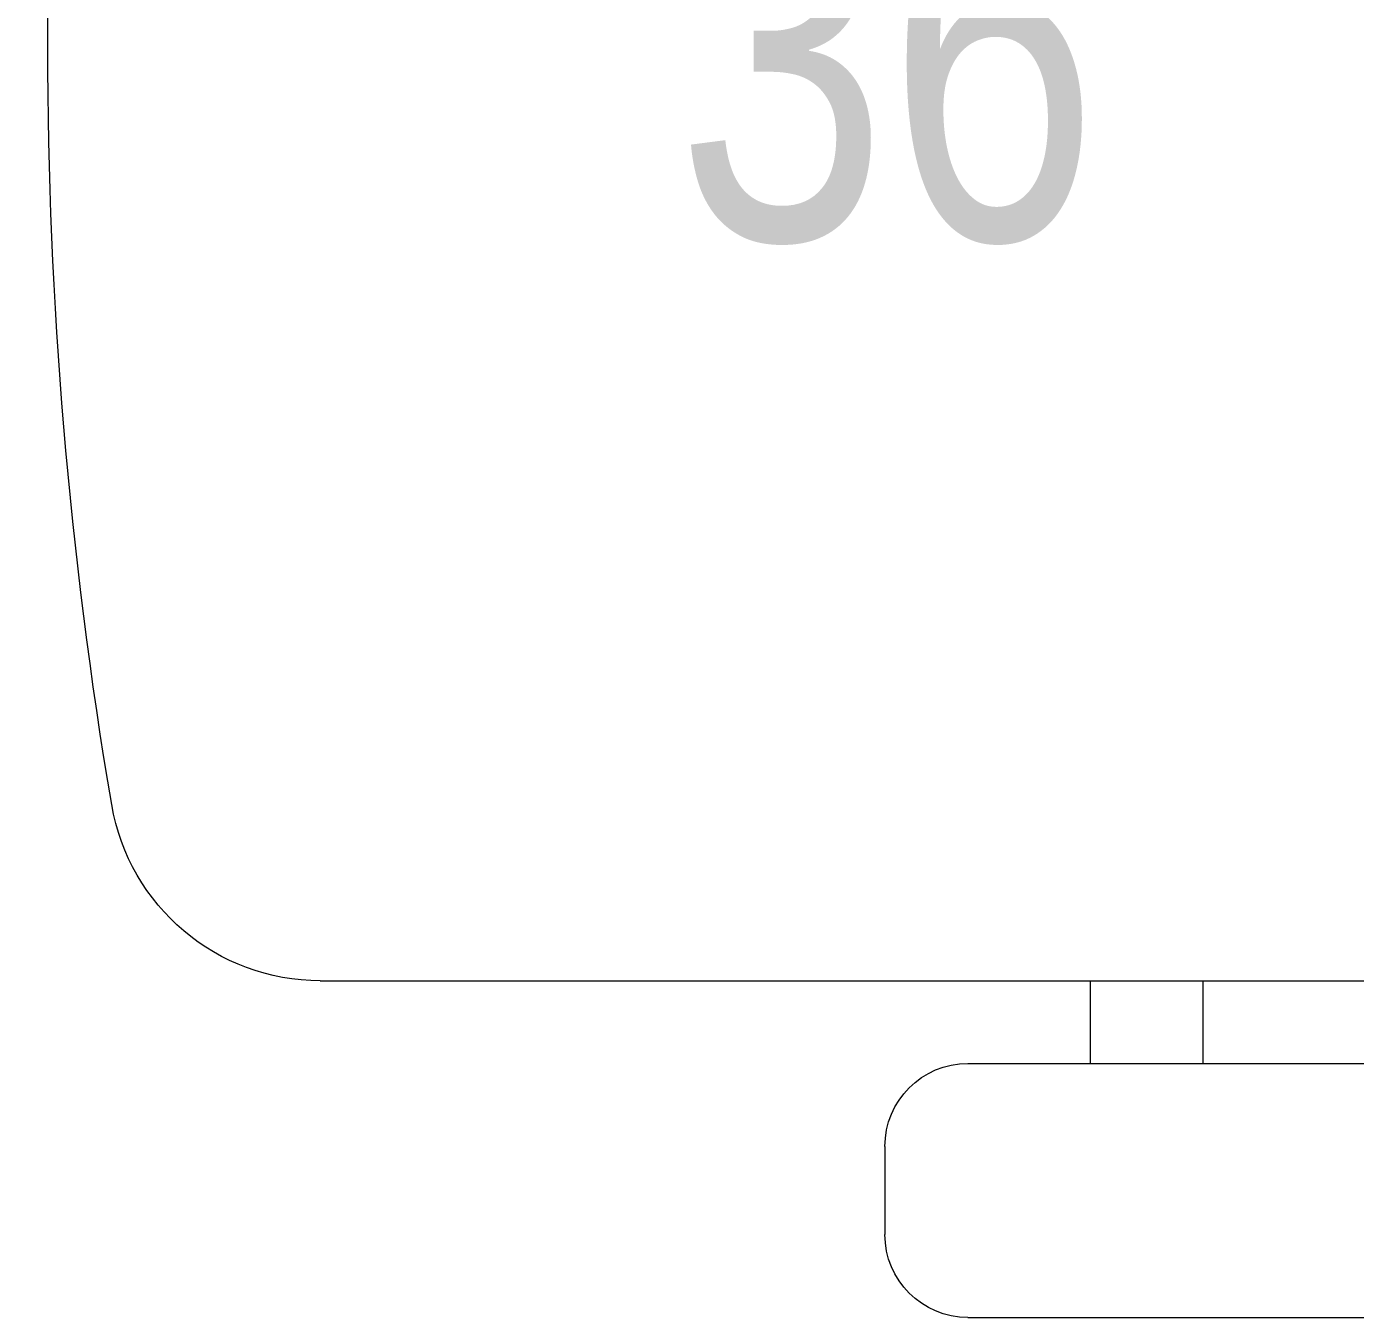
# Model space of a CAD drawing. Header units: millimetres. Extents: x -160614 to 59925, y -157025 to 0.
# Drawn here: x -34162.8 to -33848.8, y -114640.2 to -114335.3 of the extents above; entities that cross this region are included whole.
import ezdxf

# ---------------------------------------------------------------- set-up
doc = ezdxf.new("R2010")
doc.units = ezdxf.units.MM
doc.header["$LTSCALE"] = 8
doc.layers.get('0').update_dxf_attribs({"color": 9, "lineweight": 5})
for name, color, linetype, lineweight in [('72_EGR_EQP_TAG', 9, 'Continuous', 5), ('LOADING', 9, 'Continuous', 5), ('NEW Wall', 9, 'Continuous', 5)]:
    doc.layers.add(name, color=color, linetype=linetype, lineweight=lineweight)
doc.layers.get('0').off()
doc.layers.get('0').freeze()
doc.styles.add('X3G_ENTITY_257CFD', font='swisscl.ttf', dxfattribs={"height": 200})

# ---------------------------------------------------------------- blocks, each defined once
blk = doc.blocks.new('*X17')
for p, q in [((5, 3), (5, 3)), ((5, 3), (5, 3)), ((5, 3), (5, 3)), ((5, 3), (5, 3)), ((5, 3), (5, 3)), ((5, 3), (5, 3)), ((5, 3), (5, 3)), ((5, 3), (5, 3)), ((5, 3), (5, 3)), ((5, 3), (5, 3)), ((5, 3), (5, 3)), ((5, 3), (5, 3)), ((5, 3), (5, 3)), ((5, 3), (5, 3)), ((5, 3), (5, 3)), ((5, 3), (5, 3)), ((5, 3), (5, 3)), ((5, 3), (5, 3)), ((5, 3), (5, 3)), ((5, 3), (5, 3)), ((5, 3), (5, 3)), ((5, 3), (5, 3)), ((5, 3), (5, 3)), ((5, 3), (5, 3)), ((5, 3), (5, 3)), ((5, 3), (5, 3)), ((5, 3), (5, 3)), ((5, 3), (5, 3)), ((5, 3), (5, 3)), ((5, 3), (5, 3)), ((5, 3), (5, 3)), ((5, 3), (5, 3)), ((5, 3), (5, 3)), ((5, 3), (5, 3)), ((5, 3), (5, 3)), ((5, 3), (5, 3)), ((5, 3), (5, 3)), ((5, 3), (5, 3)), ((5, 3), (5, 3)), ((5, 3), (5, 3)), ((5, 3), (5, 3)), ((5, 3), (5, 3)), ((5, 3), (5, 3)), ((5, 3), (5, 3)), ((5, 3), (5, 3)), ((5, 3), (5, 3)), ((5, 3), (5, 3)), ((5, 3), (5, 3)), ((5, 3), (5, 3)), ((5, 3), (5, 3)), ((5, 3), (5, 3)), ((5, 3), (5, 3)), ((5, 3), (5, 3)), ((5, 3), (5, 3)), ((5, 3), (5, 3)), ((5, 3), (5, 3)), ((5, 3), (5, 3)), ((5, 3), (5, 3)), ((5, 3), (5, 3)), ((5, 3), (5, 3)), ((5, 3), (5, 3)), ((5, 3), (5, 3)), ((5, 3), (5, 3)), ((5, 3), (5, 3)), ((5, 3), (5, 3)), ((5, 3), (5, 3)), ((6, 3), (5, 3)), ((5, 3), (5, 3)), ((6, 3), (5, 3)), ((5, 3), (5, 3)), ((6, 3), (5, 3)), ((5, 3), (5, 3)), ((6, 3), (5, 3)), ((5, 3), (5, 3)), ((5, 3), (5, 3)), ((5, 3), (5, 3)), ((5, 3), (5, 3)), ((5, 3), (5, 3)), ((5, 3), (5, 3)), ((5, 3), (5, 3)), ((5, 3), (5, 3)), ((5, 3), (5, 3)), ((5, 3), (5, 3)), ((5, 3), (5, 3)), ((5, 3), (5, 3)), ((5, 3), (5, 3)), ((5, 3), (5, 3)), ((5, 3), (5, 3)), ((5, 3), (5, 3)), ((5, 3), (5, 3)), ((5, 3), (5, 3)), ((5, 3), (5, 3)), ((5, 3), (5, 3)), ((5, 3), (5, 3)), ((5, 3), (5, 3)), ((5, 3), (5, 3)), ((6, 3), (6, 3)), ((6, 3), (6, 3)), ((6, 3), (6, 3)), ((6, 3), (6, 3)), ((6, 3), (6, 3)), ((6, 3), (6, 3)), ((6, 3), (6, 3)), ((6, 3), (6, 3)), ((6, 3), (6, 3)), ((6, 3), (6, 3)), ((6, 3), (6, 3)), ((6, 3), (6, 3)), ((6, 3), (6, 3)), ((6, 3), (6, 3)), ((6, 3), (6, 3)), ((6, 3), (6, 3)), ((6, 3), (6, 3)), ((6, 3), (6, 3)), ((6, 3), (6, 3)), ((6, 3), (6, 3)), ((6, 3), (6, 3)), ((6, 3), (6, 3)), ((6, 3), (6, 3)), ((6, 3), (6, 3)), ((6, 3), (6, 3)), ((6, 3), (6, 3)), ((6, 3), (6, 3)), ((6, 3), (6, 3)), ((6, 3), (6, 3)), ((6, 3), (6, 3)), ((6, 3), (6, 3)), ((6, 3), (6, 3)), ((6, 3), (6, 3)), ((6, 3), (6, 3)), ((6, 3), (6, 3)), ((6, 3), (6, 3)), ((6, 3), (6, 3)), ((6, 3), (6, 3)), ((6, 3), (6, 3)), ((6, 3), (6, 3)), ((6, 3), (6, 3)), ((6, 3), (6, 3)), ((6, 3), (6, 3)), ((6, 3), (6, 3)), ((6, 3), (6, 3)), ((6, 3), (6, 3)), ((6, 3), (6, 3)), ((6, 3), (6, 3)), ((6, 3), (6, 3)), ((6, 3), (6, 3)), ((6, 3), (6, 3)), ((6, 3), (6, 3)), ((6, 3), (6, 3)), ((6, 3), (6, 3)), ((6, 3), (6, 3)), ((6, 3), (6, 3)), ((6, 3), (6, 3)), ((6, 3), (6, 3)), ((6, 3), (6, 3)), ((6, 3), (6, 3)), ((6, 3), (6, 3)), ((6, 3), (6, 3)), ((6, 3), (6, 3)), ((6, 3), (6, 3)), ((6, 3), (6, 3)), ((6, 3), (6, 3)), ((6, 3), (6, 3)), ((6, 3), (6, 3)), ((6, 3), (6, 3)), ((6, 3), (6, 3)), ((6, 3), (6, 3)), ((6, 3), (6, 3)), ((6, 3), (6, 3)), ((6, 3), (6, 3)), ((6, 3), (6, 3)), ((6, 3), (6, 3)), ((6, 3), (6, 3)), ((6, 3), (6, 3)), ((6, 3), (6, 3)), ((6, 3), (6, 3)), ((6, 3), (6, 3)), ((6, 3), (6, 3)), ((6, 3), (6, 3)), ((6, 3), (6, 3)), ((6, 3), (6, 3)), ((6, 3), (6, 3)), ((6, 3), (6, 3)), ((6, 3), (6, 3)), ((6, 3), (6, 3)), ((6, 3), (6, 3)), ((6, 3), (6, 3)), ((6, 3), (6, 3)), ((6, 3), (6, 3)), ((6, 3), (6, 3)), ((6, 3), (6, 3)), ((6, 3), (6, 3)), ((6, 3), (6, 3)), ((6, 3), (6, 3)), ((6, 3), (6, 3)), ((6, 3), (6, 3)), ((6, 3), (6, 3)), ((6, 3), (6, 3)), ((6, 3), (6, 3)), ((6, 3), (6, 3)), ((6, 3), (6, 3)), ((6, 3), (6, 3)), ((6, 3), (6, 3)), ((6, 3), (6, 3)), ((6, 3), (6, 3)), ((6, 3), (6, 3)), ((6, 3), (6, 3)), ((6, 3), (6, 3)), ((6, 3), (6, 3)), ((6, 3), (6, 3)), ((6, 3), (6, 3)), ((6, 3), (6, 3)), ((6, 3), (6, 3)), ((6, 3), (6, 3)), ((6, 3), (6, 3)), ((6, 3), (6, 3)), ((6, 3), (6, 3)), ((6, 3), (6, 3)), ((6, 3), (6, 3)), ((6, 3), (6, 3)), ((6, 3), (6, 3)), ((6, 3), (6, 3)), ((6, 3), (6, 3)), ((6, 3), (6, 3)), ((6, 3), (6, 3)), ((6, 3), (6, 3)), ((6, 3), (6, 3)), ((6, 3), (6, 3)), ((6, 3), (6, 3)), ((6, 3), (6, 3)), ((6, 3), (6, 3)), ((6, 3), (6, 3)), ((6, 3), (6, 3)), ((6, 3), (6, 3)), ((6, 3), (6, 3)), ((6, 3), (6, 3)), ((6, 3), (6, 3)), ((6, 3), (6, 3)), ((6, 3), (6, 3)), ((6, 3), (6, 3)), ((6, 3), (6, 3)), ((6, 3), (6, 3)), ((6, 3), (6, 3)), ((6, 3), (6, 3)), ((6, 3), (6, 3)), ((6, 3), (6, 3)), ((6, 3), (6, 3)), ((6, 3), (6, 3)), ((6, 3), (6, 3)), ((6, 3), (6, 3)), ((6, 3), (6, 3)), ((6, 3), (6, 3)), ((6, 3), (6, 3)), ((6, 3), (6, 3)), ((6, 3), (6, 3)), ((6, 3), (6, 3)), ((6, 3), (6, 3)), ((6, 3), (6, 3)), ((6, 3), (6, 3)), ((6, 3), (6, 3)), ((6, 3), (6, 3)), ((6, 3), (6, 3)), ((6, 3), (6, 3)), ((6, 3), (6, 3)), ((6, 3), (6, 3)), ((6, 3), (6, 3)), ((6, 3), (6, 3)), ((6, 3), (6, 3)), ((6, 3), (6, 3)), ((6, 3), (6, 3)), ((6, 3), (6, 3)), ((6, 3), (6, 3)), ((6, 3), (6, 3)), ((6, 3), (6, 3)), ((6, 3), (6, 3)), ((6, 3), (6, 3)), ((6, 3), (6, 3)), ((6, 3), (6, 3)), ((6, 3), (6, 3)), ((6, 3), (6, 3)), ((6, 3), (6, 3)), ((6, 3), (6, 3)), ((6, 3), (6, 3)), ((6, 3), (6, 3)), ((6, 3), (6, 3)), ((6, 3), (6, 3)), ((6, 3), (6, 3)), ((6, 3), (6, 3)), ((6, 3), (6, 3)), ((6, 3), (6, 3)), ((6, 3), (6, 3)), ((6, 3), (6, 3)), ((6, 3), (6, 3)), ((6, 3), (6, 3)), ((6, 3), (6, 3)), ((6, 3), (6, 3)), ((6, 3), (6, 3)), ((6, 3), (6, 3)), ((6, 3), (6, 3)), ((6, 3), (6, 3)), ((6, 3), (5, 3)), ((6, 3), (5, 3)), ((6, 3), (5, 3)), ((6, 3), (5, 3)), ((6, 3), (5, 3)), ((6, 3), (6, 3)), ((6, 3), (6, 3)), ((6, 3), (6, 3)), ((6, 3), (6, 3)), ((6, 3), (6, 3)), ((6, 3), (6, 3)), ((6, 3), (6, 3)), ((6, 3), (6, 3)), ((6, 3), (6, 3)), ((6, 3), (6, 3)), ((6, 3), (6, 3)), ((6, 3), (6, 3)), ((6, 3), (6, 3)), ((6, 3), (6, 3)), ((6, 3), (6, 3)), ((6, 3), (6, 3)), ((6, 3), (6, 3)), ((6, 3), (6, 3)), ((6, 3), (6, 3)), ((6, 3), (6, 3)), ((6, 3), (6, 3)), ((6, 3), (6, 3)), ((6, 3), (6, 3)), ((6, 3), (6, 3)), ((6, 3), (6, 3)), ((6, 3), (6, 3)), ((6, 3), (6, 3)), ((6, 3), (6, 3)), ((6, 3), (6, 3)), ((6, 3), (6, 3)), ((6, 3), (6, 3)), ((6, 3), (6, 3)), ((6, 3), (6, 3)), ((6, 3), (6, 3)), ((6, 3), (6, 3)), ((6, 3), (6, 3)), ((6, 3), (6, 3)), ((6, 3), (6, 3)), ((6, 3), (6, 3)), ((6, 3), (6, 3)), ((6, 3), (6, 3)), ((6, 3), (6, 3)), ((6, 3), (6, 3)), ((6, 3), (6, 3)), ((6, 3), (6, 3)), ((6, 3), (6, 3)), ((6, 3), (6, 3)), ((6, 3), (6, 3)), ((6, 3), (6, 3)), ((6, 3), (6, 3)), ((6, 3), (6, 3)), ((6, 3), (6, 3)), ((6, 3), (6, 3)), ((6, 3), (6, 3)), ((6, 3), (6, 3)), ((6, 3), (6, 3)), ((6, 3), (6, 3)), ((6, 3), (6, 3)), ((6, 3), (6, 3)), ((6, 3), (6, 3)), ((6, 3), (6, 3)), ((6, 3), (6, 3)), ((6, 3), (6, 3)), ((6, 3), (6, 3)), ((6, 3), (6, 3)), ((6, 3), (6, 3)), ((6, 3), (6, 3)), ((6, 3), (6, 3)), ((6, 3), (6, 3)), ((6, 3), (6, 3)), ((6, 3), (6, 3)), ((6, 3), (6, 3)), ((6, 3), (6, 3)), ((6, 3), (6, 3)), ((6, 3), (6, 3)), ((6, 3), (6, 3)), ((6, 3), (6, 3)), ((6, 3), (6, 3)), ((6, 3), (6, 3)), ((6, 3), (6, 3)), ((6, 3), (6, 3)), ((6, 3), (6, 3)), ((6, 3), (6, 3)), ((6, 3), (6, 3)), ((6, 3), (6, 3)), ((6, 3), (6, 3)), ((6, 3), (6, 3)), ((6, 3), (6, 3)), ((6, 3), (6, 3)), ((6, 3), (6, 3)), ((6, 3), (6, 3)), ((6, 3), (6, 3)), ((6, 3), (6, 3)), ((6, 3), (6, 3)), ((6, 3), (6, 3)), ((6, 3), (6, 3)), ((6, 3), (6, 3)), ((6, 3), (6, 3)), ((6, 3), (6, 3)), ((6, 3), (6, 3)), ((6, 3), (6, 3)), ((6, 3), (6, 3)), ((6, 3), (6, 3)), ((6, 3), (6, 3)), ((6, 3), (6, 3)), ((6, 3), (6, 3)), ((6, 3), (6, 3)), ((6, 3), (6, 3)), ((6, 3), (6, 3)), ((6, 3), (6, 3)), ((6, 3), (6, 3)), ((6, 3), (6, 3)), ((6, 3), (6, 3)), ((6, 3), (6, 3)), ((6, 3), (6, 3)), ((6, 3), (6, 3)), ((6, 3), (6, 3)), ((6, 3), (6, 3)), ((6, 3), (6, 3)), ((6, 3), (6, 3)), ((6, 3), (6, 3)), ((6, 3), (6, 3)), ((6, 3), (6, 3)), ((6, 3), (6, 3)), ((6, 3), (6, 3)), ((6, 3), (6, 3)), ((6, 3), (6, 3)), ((6, 3), (6, 3)), ((6, 3), (6, 3)), ((6, 3), (6, 3)), ((6, 3), (6, 3)), ((6, 3), (6, 3)), ((6, 3), (6, 3)), ((6, 3), (6, 3)), ((6, 3), (6, 3)), ((6, 3), (6, 3)), ((6, 3), (6, 3)), ((6, 3), (6, 3)), ((6, 3), (6, 3)), ((6, 3), (6, 3)), ((6, 3), (6, 3)), ((6, 3), (6, 3)), ((6, 3), (6, 3)), ((6, 3), (6, 3)), ((6, 3), (6, 3)), ((6, 3), (6, 3)), ((6, 3), (6, 3)), ((6, 3), (6, 3)), ((6, 3), (6, 3)), ((6, 3), (6, 3)), ((6, 3), (6, 3)), ((6, 3), (6, 3)), ((6, 3), (6, 3)), ((6, 3), (6, 3)), ((6, 3), (6, 3)), ((6, 3), (6, 3)), ((6, 3), (6, 3)), ((6, 3), (6, 3)), ((6, 3), (6, 3)), ((6, 3), (6, 3)), ((6, 3), (6, 3)), ((6, 3), (6, 3)), ((6, 3), (6, 3)), ((6, 3), (6, 3)), ((6, 3), (6, 3)), ((6, 3), (6, 3)), ((6, 3), (6, 3)), ((6, 3), (6, 3)), ((6, 3), (6, 3)), ((6, 3), (6, 3)), ((6, 3), (6, 3)), ((6, 3), (6, 3)), ((6, 3), (6, 3)), ((6, 3), (6, 3)), ((6, 3), (6, 3)), ((6, 3), (6, 3)), ((6, 3), (6, 3)), ((6, 3), (6, 3)), ((6, 3), (6, 3)), ((6, 3), (6, 3)), ((6, 3), (6, 3)), ((6, 3), (6, 3)), ((6, 3), (6, 3)), ((6, 3), (6, 3)), ((6, 3), (6, 3)), ((6, 3), (6, 3)), ((6, 3), (6, 3)), ((6, 3), (6, 3)), ((6, 3), (6, 3)), ((6, 3), (6, 3)), ((6, 3), (6, 3)), ((6, 3), (6, 3)), ((6, 3), (6, 3)), ((6, 3), (6, 3)), ((6, 3), (6, 3)), ((6, 3), (6, 3)), ((6, 3), (6, 3)), ((6, 3), (6, 3)), ((6, 3), (6, 3)), ((6, 3), (6, 3)), ((6, 3), (6, 3)), ((6, 3), (6, 3)), ((6, 3), (6, 3)), ((6, 3), (6, 3)), ((6, 3), (6, 3)), ((6, 3), (6, 3)), ((6, 3), (6, 3)), ((6, 3), (6, 3)), ((6, 3), (6, 3)), ((6, 3), (6, 3)), ((6, 3), (6, 3)), ((6, 3), (6, 3)), ((6, 3), (6, 3)), ((6, 3), (6, 3)), ((6, 3), (6, 3)), ((6, 3), (6, 3)), ((6, 3), (6, 3)), ((6, 3), (6, 3)), ((6, 3), (6, 3)), ((6, 3), (6, 3)), ((6, 3), (6, 3)), ((6, 3), (6, 3)), ((6, 3), (6, 3)), ((6, 3), (6, 3)), ((6, 3), (6, 3)), ((6, 3), (6, 3)), ((6, 3), (6, 3)), ((6, 3), (6, 3)), ((6, 3), (6, 3)), ((6, 3), (6, 3)), ((6, 3), (6, 3)), ((6, 3), (6, 3)), ((6, 3), (6, 3)), ((6, 3), (6, 3)), ((6, 3), (6, 3)), ((6, 3), (6, 3)), ((6, 3), (6, 3)), ((6, 3), (6, 3)), ((6, 3), (6, 3)), ((6, 3), (6, 3)), ((6, 3), (6, 3)), ((6, 3), (6, 3)), ((6, 3), (6, 3)), ((6, 3), (6, 3)), ((6, 3), (6, 3)), ((6, 3), (6, 3)), ((6, 3), (6, 3)), ((6, 3), (6, 3)), ((6, 3), (6, 3)), ((6, 3), (6, 3)), ((6, 3), (6, 3)), ((6, 3), (6, 3)), ((6, 3), (6, 3)), ((6, 3), (6, 3)), ((6, 3), (6, 3)), ((6, 3), (6, 3)), ((6, 3), (6, 3)), ((6, 3), (6, 3)), ((6, 3), (6, 3)), ((6, 3), (6, 3)), ((6, 3), (6, 3)), ((6, 3), (6, 3)), ((6, 3), (6, 3)), ((6, 3), (6, 3)), ((6, 3), (6, 3)), ((6, 3), (6, 3)), ((6, 3), (6, 3)), ((6, 3), (6, 3)), ((6, 3), (6, 3)), ((6, 3), (6, 3)), ((6, 3), (6, 3)), ((6, 3), (6, 3)), ((6, 3), (6, 3)), ((6, 3), (6, 3)), ((6, 3), (6, 3)), ((6, 3), (6, 3)), ((6, 3), (6, 3)), ((6, 3), (6, 3)), ((6, 3), (6, 3)), ((6, 3), (6, 3)), ((6, 3), (6, 3)), ((6, 3), (6, 3)), ((6, 3), (6, 3)), ((6, 3), (6, 3)), ((6, 3), (6, 3)), ((6, 3), (6, 3)), ((6, 3), (6, 3)), ((6, 3), (6, 3)), ((6, 3), (6, 3)), ((6, 3), (6, 3)), ((6, 3), (6, 3)), ((6, 3), (6, 3)), ((6, 3), (6, 3)), ((6, 3), (6, 3)), ((6, 3), (6, 3)), ((6, 3), (6, 3)), ((6, 3), (6, 3)), ((6, 3), (6, 3)), ((6, 3), (6, 3)), ((6, 3), (6, 3)), ((6, 3), (6, 3)), ((6, 3), (6, 3)), ((6, 3), (6, 3)), ((6, 3), (6, 3)), ((6, 3), (6, 3)), ((6, 3), (6, 3)), ((6, 3), (6, 3)), ((6, 3), (6, 3)), ((6, 3), (6, 3)), ((6, 3), (6, 3)), ((6, 3), (6, 3)), ((6, 3), (6, 3)), ((6, 3), (6, 3)), ((6, 3), (6, 3)), ((6, 3), (6, 3)), ((6, 3), (6, 3)), ((6, 3), (6, 3))]:
    blk.add_line(p, q)
blk = doc.blocks.new('*X18')
for p, q in [((13, 1), (13, 1)), ((13, 1), (13, 1)), ((13, 1), (13, 1)), ((13, 1), (13, 1)), ((13, 1), (13, 1)), ((13, 1), (13, 1)), ((13, 1), (13, 1)), ((13, 1), (13, 1)), ((13, 1), (13, 1)), ((13, 1), (13, 1)), ((13, 1), (13, 1)), ((13, 1), (13, 1)), ((13, 1), (13, 1)), ((13, 1), (13, 1)), ((13, 1), (13, 1)), ((13, 1), (14, 1)), ((13, 1), (14, 1)), ((13, 1), (14, 1)), ((13, 1), (13, 1)), ((13, 1), (13, 1)), ((13, 1), (13, 1)), ((13, 1), (13, 1)), ((13, 1), (13, 1)), ((13, 1), (13, 1)), ((13, 1), (13, 1)), ((13, 1), (13, 1)), ((13, 1), (13, 1)), ((13, 1), (13, 1)), ((13, 1), (13, 1)), ((13, 1), (13, 1)), ((13, 1), (13, 1)), ((13, 1), (13, 1)), ((13, 1), (13, 1)), ((13, 1), (13, 1)), ((13, 1), (13, 1)), ((13, 1), (13, 1)), ((13, 1), (13, 1)), ((13, 1), (13, 1)), ((13, 1), (13, 1)), ((13, 1), (13, 1)), ((13, 1), (13, 1)), ((13, 1), (13, 1)), ((13, 1), (13, 1)), ((13, 1), (13, 1)), ((13, 1), (13, 1)), ((13, 1), (13, 1)), ((13, 1), (13, 1)), ((13, 1), (13, 1)), ((13, 1), (13, 1)), ((13, 1), (13, 1)), ((13, 1), (13, 1)), ((13, 1), (13, 1)), ((13, 1), (13, 1)), ((13, 1), (13, 1)), ((13, 1), (13, 1)), ((13, 1), (13, 1)), ((13, 1), (13, 1)), ((13, 1), (13, 1)), ((13, 1), (13, 1)), ((13, 1), (13, 1)), ((13, 1), (13, 1)), ((13, 1), (13, 1)), ((13, 1), (13, 1)), ((13, 1), (13, 1)), ((13, 1), (13, 1)), ((13, 1), (13, 1)), ((13, 1), (13, 1)), ((13, 1), (13, 1)), ((13, 1), (13, 1)), ((13, 1), (13, 1)), ((13, 1), (13, 1)), ((13, 1), (13, 1)), ((13, 1), (13, 1)), ((13, 1), (13, 1)), ((13, 1), (13, 1)), ((13, 1), (13, 1)), ((13, 1), (13, 1)), ((13, 1), (13, 1)), ((13, 1), (13, 1)), ((13, 1), (13, 1)), ((13, 1), (13, 1)), ((13, 1), (13, 1)), ((13, 1), (13, 1)), ((13, 1), (13, 1)), ((13, 1), (13, 1)), ((13, 1), (13, 1)), ((13, 1), (13, 1)), ((13, 1), (13, 1)), ((13, 1), (13, 1)), ((13, 1), (13, 1)), ((13, 1), (13, 1)), ((13, 1), (13, 1)), ((13, 1), (13, 1)), ((13, 1), (13, 1)), ((13, 1), (13, 1)), ((13, 1), (13, 1)), ((13, 1), (13, 1)), ((13, 1), (13, 1)), ((13, 1), (13, 1)), ((13, 1), (13, 1)), ((13, 1), (13, 1)), ((13, 1), (13, 1)), ((13, 1), (13, 1)), ((13, 1), (13, 1)), ((13, 1), (13, 1)), ((13, 1), (13, 1)), ((13, 1), (13, 1)), ((13, 1), (13, 1)), ((13, 1), (13, 1)), ((13, 1), (13, 1)), ((13, 1), (13, 1)), ((13, 1), (13, 1)), ((13, 1), (13, 1)), ((13, 1), (13, 1)), ((13, 1), (13, 1)), ((13, 1), (13, 1)), ((13, 1), (13, 1)), ((13, 1), (13, 1)), ((13, 1), (13, 1)), ((13, 1), (13, 1)), ((13, 1), (13, 1)), ((13, 1), (13, 1)), ((13, 1), (13, 1)), ((13, 1), (14, 1)), ((13, 0), (13, 0)), ((13, 0), (13, 0)), ((13, 0), (13, 0)), ((13, 0), (13, 0)), ((13, 0), (13, 0)), ((13, 0), (13, 0)), ((13, 0), (13, 0)), ((13, 0), (13, 0)), ((13, 0), (13, 0)), ((13, 0), (13, 0)), ((13, 0), (13, 0)), ((13, 0), (13, 0)), ((13, 0), (13, 0)), ((13, 0), (13, 0)), ((13, 0), (13, 0)), ((13, 0), (13, 0)), ((13, 0), (13, 0)), ((13, 0), (13, 0)), ((13, 0), (13, 0)), ((13, 0), (13, 0)), ((13, 0), (13, 0)), ((13, 0), (13, 0)), ((13, 0), (13, 0)), ((13, 0), (13, 0)), ((13, 0), (13, 0)), ((13, 0), (13, 0)), ((13, 0), (13, 0)), ((13, 0), (13, 0)), ((13, 0), (13, 0)), ((13, 0), (13, 0)), ((13, 0), (13, 0)), ((13, 0), (13, 0)), ((13, 0), (13, 0)), ((13, 0), (13, 0)), ((13, 0), (13, 0)), ((13, 0), (13, 0)), ((13, 0), (13, 0)), ((13, 0), (13, 0)), ((13, 0), (13, 0)), ((13, 0), (13, 0)), ((13, 0), (13, 0)), ((13, 0), (13, 0)), ((13, 0), (13, 0)), ((13, 0), (13, 0)), ((13, 0), (13, 0)), ((13, 0), (13, 0)), ((13, 0), (13, 0)), ((13, 0), (13, 0)), ((13, 0), (14, 0)), ((13, 0), (14, 0)), ((13, 0), (13, 0)), ((13, 0), (14, 0)), ((14, 1), (14, 1)), ((14, 1), (14, 1)), ((14, 1), (14, 1)), ((14, 1), (14, 1)), ((14, 1), (14, 1)), ((14, 1), (14, 1)), ((14, 1), (14, 1)), ((14, 1), (14, 1)), ((14, 1), (14, 1)), ((14, 1), (14, 1)), ((14, 1), (14, 1)), ((14, 1), (14, 1)), ((14, 1), (14, 1)), ((14, 1), (14, 1)), ((14, 1), (14, 1)), ((14, 1), (14, 1)), ((14, 1), (14, 1)), ((14, 1), (14, 1)), ((14, 1), (14, 1)), ((14, 1), (14, 1)), ((14, 1), (14, 1)), ((14, 1), (14, 1)), ((14, 1), (14, 1)), ((14, 1), (14, 1)), ((14, 1), (14, 1)), ((14, 1), (14, 1)), ((14, 1), (14, 1)), ((14, 1), (14, 1)), ((14, 1), (14, 1)), ((14, 1), (14, 1)), ((14, 1), (14, 1)), ((14, 1), (14, 1)), ((14, 1), (14, 1)), ((14, 1), (14, 1)), ((14, 1), (14, 1)), ((14, 1), (14, 1)), ((14, 1), (14, 1)), ((14, 1), (14, 1)), ((14, 1), (14, 1)), ((14, 1), (14, 1)), ((14, 1), (14, 1)), ((14, 1), (14, 1)), ((14, 1), (14, 1)), ((14, 1), (14, 1)), ((14, 1), (14, 1)), ((14, 1), (14, 1)), ((14, 1), (14, 1)), ((14, 1), (14, 1)), ((14, 1), (14, 1)), ((14, 1), (14, 1)), ((14, 1), (14, 1)), ((14, 1), (14, 1)), ((14, 1), (14, 1)), ((14, 1), (14, 1)), ((14, 1), (14, 1)), ((14, 1), (14, 1)), ((14, 1), (14, 1)), ((14, 1), (14, 1)), ((14, 1), (14, 1)), ((14, 1), (14, 1)), ((14, 1), (14, 1)), ((14, 1), (14, 1)), ((14, 1), (14, 1)), ((14, 1), (14, 1)), ((14, 1), (14, 1)), ((14, 1), (14, 1)), ((14, 1), (14, 1)), ((14, 1), (14, 1)), ((14, 1), (14, 1)), ((14, 1), (14, 1)), ((14, 1), (14, 1)), ((14, 1), (14, 1)), ((14, 1), (14, 1)), ((14, 1), (14, 1)), ((14, 1), (14, 1)), ((14, 1), (14, 1)), ((14, 1), (14, 1)), ((14, 1), (14, 1)), ((14, 1), (14, 1)), ((14, 1), (14, 1)), ((14, 1), (14, 1)), ((14, 1), (14, 1)), ((14, 1), (14, 1)), ((14, 1), (14, 1)), ((14, 1), (14, 1)), ((14, 1), (14, 1)), ((14, 1), (14, 1)), ((14, 1), (14, 1)), ((14, 1), (14, 1)), ((14, 1), (14, 1)), ((14, 1), (14, 1)), ((14, 1), (14, 1)), ((14, 1), (14, 1)), ((14, 1), (14, 1)), ((14, 0), (14, 0)), ((14, 0), (14, 0)), ((14, 0), (14, 0)), ((14, 0), (14, 0)), ((14, 0), (14, 0)), ((14, 0), (14, 0)), ((14, 0), (14, 0)), ((14, 0), (14, 0)), ((14, 0), (14, 0)), ((14, 0), (14, 0)), ((14, 0), (14, 0)), ((14, 0), (14, 0)), ((14, 0), (14, 0)), ((14, 0), (14, 0)), ((14, 0), (14, 0)), ((14, 0), (14, 0)), ((14, 0), (14, 0)), ((14, 0), (14, 0)), ((14, 0), (14, 0)), ((14, 0), (14, 0)), ((14, 0), (14, 0)), ((14, 0), (14, 0)), ((14, 0), (14, 0)), ((14, 0), (14, 0)), ((14, 0), (14, 0)), ((14, 0), (14, 0)), ((14, 0), (14, 0)), ((14, 0), (14, 0)), ((14, 0), (14, 0)), ((14, 0), (14, 0)), ((14, 0), (14, 0)), ((14, 0), (14, 0)), ((14, 0), (14, 0)), ((14, 0), (14, 0)), ((14, 0), (14, 0)), ((14, 0), (14, 0)), ((14, 0), (14, 0)), ((14, 0), (14, 0)), ((14, 0), (14, 0)), ((14, 0), (14, 0)), ((14, 0), (14, 0)), ((14, 0), (14, 0)), ((14, 0), (14, 0)), ((14, 0), (14, 0)), ((14, 0), (14, 0)), ((14, 0), (14, 0)), ((14, 0), (14, 0)), ((14, 0), (14, 0)), ((13, 0), (13, 0)), ((13, 0), (14, 0)), ((13, 0), (13, 0)), ((13, 0), (14, 0)), ((13, 0), (13, 0)), ((13, 0), (14, 0)), ((13, 0), (13, 0)), ((13, 0), (13, 0)), ((13, 0), (13, 0)), ((13, 0), (13, 0)), ((13, 0), (14, 0)), ((13, 0), (13, 0)), ((13, 0), (14, 0)), ((13, 0), (13, 0)), ((13, 0), (14, 0)), ((13, 0), (13, 0)), ((13, 0), (14, 0)), ((13, 0), (13, 0)), ((13, 0), (14, 0)), ((13, 0), (13, 0)), ((13, 0), (14, 0)), ((13, 0), (13, 0)), ((13, 0), (14, 0)), ((13, 0), (13, 0)), ((13, 0), (13, 0)), ((13, 0), (13, 0)), ((13, 0), (14, 0)), ((13, 0), (13, 0)), ((13, 0), (14, 0)), ((13, 0), (13, 0)), ((13, 0), (14, 0)), ((13, 0), (13, 0)), ((13, 0), (14, 0)), ((13, 0), (13, 0)), ((13, 0), (13, 0)), ((13, 0), (13, 0)), ((13, 0), (13, 0)), ((13, 0), (13, 0)), ((13, 0), (13, 0)), ((13, 0), (13, 0)), ((13, 0), (13, 0)), ((13, 0), (13, 0)), ((13, 0), (13, 0)), ((13, 0), (13, 0)), ((13, 0), (13, 0)), ((13, 0), (13, 0)), ((13, 0), (13, 0)), ((13, 0), (13, 0)), ((13, 0), (13, 0)), ((13, 0), (13, 0)), ((13, 0), (13, 0)), ((13, 0), (13, 0)), ((13, 0), (13, 0)), ((13, 0), (13, 0)), ((13, 0), (13, 0)), ((13, 0), (13, 0)), ((13, 0), (13, 0)), ((13, 0), (13, 0)), ((13, 0), (13, 0)), ((13, 0), (13, 0)), ((13, 0), (13, 0)), ((13, 0), (13, 0)), ((13, 0), (13, 0)), ((13, 0), (13, 0)), ((13, -1), (13, -1)), ((13, -1), (13, -1)), ((13, -1), (13, -1)), ((13, -1), (13, -1)), ((13, -1), (13, -1)), ((13, -1), (14, -1)), ((13, -1), (13, -1)), ((14, 0), (14, 0)), ((14, 0), (14, 0)), ((14, 0), (14, 0)), ((14, 0), (14, 0)), ((14, 0), (14, 0)), ((14, 0), (14, 0)), ((14, 0), (14, 0)), ((14, 0), (14, 0)), ((14, 0), (14, 0)), ((14, 0), (14, 0)), ((14, 0), (14, 0)), ((14, 0), (14, 0)), ((14, 0), (14, 0)), ((14, 0), (14, 0)), ((14, 0), (14, 0)), ((13, 0), (14, 0)), ((14, 0), (14, 0)), ((14, 0), (14, 0)), ((14, 0), (14, 0)), ((14, 0), (14, 0)), ((14, 0), (14, 0)), ((14, 0), (14, 0)), ((14, 0), (14, 0)), ((14, 0), (14, 0)), ((14, 0), (14, 0)), ((14, 0), (14, 0)), ((14, 0), (14, 0)), ((14, 0), (14, 0)), ((14, 0), (14, 0)), ((14, 0), (14, 0)), ((14, 0), (14, 0)), ((14, 0), (14, 0)), ((14, 0), (14, 0)), ((14, 0), (14, 0)), ((14, 0), (14, 0)), ((14, 0), (14, 0)), ((14, 0), (14, 0)), ((14, 0), (14, 0)), ((14, 0), (14, 0)), ((14, 0), (14, 0)), ((14, 0), (14, 0)), ((14, 0), (14, 0)), ((14, 0), (14, 0)), ((14, 0), (14, 0)), ((14, 0), (14, 0)), ((14, 0), (14, 0)), ((14, 0), (14, 0)), ((14, 0), (14, 0)), ((14, 0), (14, 0)), ((14, 0), (14, 0)), ((14, -1), (14, -1)), ((14, -1), (14, -1)), ((14, -1), (14, -1)), ((14, -1), (14, -1)), ((14, -1), (14, -1))]:
    blk.add_line(p, q)
blk = doc.blocks.new('GF21018-P')
for p, q in [((0.22049, 0.47563), (0.22049, 0.0675)), ((0.25963, 0.34221), (0.2804, 0.34221)), ((0.24001, 0.32259), (0.24001, 0.14)), ((0.30001, 0.32259), (0.30001, 0.14)), ((0.22049, 0.29372), (0.24001, 0.29372)), ((0.22049, 0.26708), (0.24001, 0.26708))]:
    blk.add_line(p, q)
for points in [[(0.24001, 0.29372), (0.24001, 0.29372), (0.24001, 0.29372), (0.24001, 0.29372), (0.24001, 0.29372), (0.24001, 0.29372), (0.24001, 0.29372), (0.24001, 0.29372), (0.24001, 0.29372), (0.24001, 0.29372), (0.24001, 0.29372), (0.24001, 0.29372), (0.24001, 0.29372), (0.24001, 0.29372), (0.24001, 0.29372), (0.24001, 0.29372), (0.24001, 0.29372), (0.24001, 0.29372), (0.24001, 0.29372), (0.24001, 0.29372), (0.24001, 0.29372), (0.24001, 0.29372), (0.24001, 0.29372), (0.24001, 0.29372), (0.24001, 0.29372), (0.24001, 0.29372), (0.24001, 0.29372), (0.24001, 0.29372), (0.24001, 0.29372), (0.24001, 0.29372), (0.24001, 0.29372), (0.24001, 0.29372), (0.24001, 0.29372), (0.24001, 0.29372), (0.24001, 0.29372), (0.24001, 0.29372), (0.24001, 0.29372), (0.24001, 0.29372), (0.24001, 0.29372), (0.24001, 0.29372), (0.24001, 0.29372), (0.24001, 0.29372), (0.24001, 0.29372), (0.24001, 0.29372), (0.24001, 0.29372), (0.24001, 0.29372), (0.24001, 0.29372), (0.24001, 0.29372), (0.24001, 0.29372), (0.24001, 0.29372), (0.24001, 0.29372), (0.24001, 0.29372), (0.24001, 0.29372), (0.24001, 0.29372), (0.24001, 0.29372), (0.24001, 0.29372), (0.24001, 0.29372), (0.24001, 0.29372), (0.24001, 0.29372), (0.24001, 0.29372), (0.24001, 0.29372), (0.24001, 0.29372), (0.24001, 0.29372), (0.24001, 0.29372), (0.24001, 0.29372), (0.24001, 0.29372), (0.24001, 0.29372), (0.24001, 0.29372), (0.24001, 0.29372), (0.24001, 0.29372), (0.24001, 0.29372), (0.24001, 0.29372), (0.24001, 0.29372), (0.24001, 0.29372), (0.24001, 0.29372), (0.24001, 0.29372), (0.24001, 0.29372), (0.24001, 0.29372), (0.24001, 0.29372), (0.24001, 0.29372), (0.24001, 0.29372), (0.24001, 0.29372), (0.24001, 0.29372), (0.24001, 0.29372), (0.24001, 0.29372), (0.24001, 0.29372), (0.24001, 0.29372), (0.24001, 0.29372), (0.24001, 0.29372), (0.24001, 0.29372), (0.24001, 0.29372), (0.24001, 0.29372), (0.24001, 0.29372), (0.24001, 0.29372), (0.24001, 0.29372), (0.24001, 0.29372), (0.24001, 0.29372), (0.24001, 0.29372), (0.24001, 0.29372), (0.24001, 0.29372), (0.24001, 0.29372), (0.24001, 0.29372), (0.24001, 0.29372), (0.24001, 0.29372), (0.24001, 0.29372), (0.24001, 0.29372), (0.24001, 0.29372), (0.24001, 0.29372), (0.24001, 0.29372), (0.24001, 0.29372), (0.24001, 0.29372), (0.24001, 0.29372), (0.24001, 0.29372), (0.24001, 0.29372), (0.24001, 0.29372), (0.24001, 0.29372), (0.24001, 0.29372), (0.24001, 0.29372), (0.24001, 0.29372), (0.24001, 0.29372), (0.24001, 0.29372), (0.24001, 0.29372), (0.24001, 0.29372), (0.24001, 0.29372), (0.24001, 0.29372), (0.24001, 0.29372), (0.24001, 0.29372), (0.24001, 0.29372), (0.24001, 0.29372), (0.24001, 0.29372), (0.24001, 0.29372), (0.24001, 0.29372), (0.24001, 0.29372), (0.24001, 0.29372), (0.24001, 0.29372), (0.24001, 0.29372), (0.24001, 0.29372), (0.24001, 0.29372), (0.24001, 0.29372), (0.24001, 0.29372), (0.24001, 0.29372), (0.24001, 0.29372), (0.24001, 0.29372), (0.24001, 0.29372), (0.24001, 0.29372), (0.24001, 0.29372), (0.24001, 0.29372), (0.24001, 0.29372), (0.24001, 0.29372), (0.24001, 0.29372), (0.24001, 0.29372), (0.24001, 0.29372), (0.24001, 0.29372), (0.24001, 0.29372), (0.24001, 0.29372), (0.24001, 0.29372), (0.24001, 0.29372), (0.24001, 0.29372), (0.24001, 0.29372), (0.24001, 0.29372), (0.24001, 0.29372), (0.24001, 0.29372), (0.24001, 0.29372), (0.24001, 0.29372), (0.24001, 0.29372), (0.24001, 0.29372), (0.24001, 0.29372), (0.24001, 0.29372), (0.24001, 0.29372), (0.24001, 0.29372), (0.24001, 0.29372), (0.24001, 0.29372), (0.24001, 0.29372), (0.24001, 0.29372), (0.24001, 0.29372), (0.24001, 0.29372), (0.24001, 0.29372), (0.24001, 0.29372), (0.24001, 0.29372), (0.24001, 0.29372), (0.24001, 0.29372), (0.24001, 0.29372), (0.24001, 0.29372), (0.24001, 0.29372), (0.24001, 0.29372), (0.24001, 0.29372), (0.24001, 0.29372), (0.24001, 0.29372), (0.24001, 0.29372), (0.24001, 0.29372), (0.24001, 0.29372), (0.24001, 0.29372), (0.24001, 0.29372), (0.24001, 0.29372), (0.24001, 0.29372), (0.24001, 0.29372), (0.24001, 0.29372), (0.24001, 0.29372), (0.24001, 0.29372), (0.24001, 0.29372), (0.24001, 0.29372), (0.24001, 0.29372), (0.24001, 0.29372), (0.24001, 0.29372), (0.24001, 0.29372), (0.24001, 0.29372), (0.24001, 0.29372), (0.24001, 0.29372), (0.24001, 0.29372), (0.24001, 0.29372), (0.24001, 0.29372), (0.24001, 0.29372), (0.24001, 0.29372), (0.24001, 0.29372), (0.24001, 0.29372), (0.24001, 0.29372), (0.24001, 0.29372), (0.24001, 0.29372), (0.24001, 0.29372), (0.24001, 0.29372), (0.24001, 0.29372), (0.24001, 0.29372), (0.24001, 0.29372), (0.24001, 0.29372), (0.24001, 0.29372), (0.24001, 0.29372), (0.24001, 0.29372), (0.24001, 0.29372), (0.24001, 0.29372), (0.24001, 0.29372), (0.24001, 0.29372), (0.24001, 0.29372), (0.24001, 0.29372), (0.24001, 0.29372), (0.24001, 0.29372), (0.24001, 0.29372), (0.24001, 0.29372), (0.24001, 0.29372), (0.24001, 0.29372), (0.24001, 0.29372), (0.24001, 0.29372), (0.24001, 0.29372), (0.24001, 0.29372), (0.24001, 0.29372), (0.24001, 0.29372), (0.24001, 0.29372), (0.24001, 0.29372), (0.24001, 0.29372), (0.24001, 0.29372), (0.24001, 0.29372), (0.24001, 0.29372), (0.24001, 0.29372), (0.24001, 0.29372), (0.24001, 0.29372), (0.24001, 0.29372), (0.24001, 0.29372), (0.24001, 0.29372), (0.24001, 0.29372), (0.24001, 0.29372), (0.24001, 0.29372), (0.24001, 0.29372), (0.24001, 0.29372), (0.24001, 0.29372), (0.24001, 0.29372), (0.24001, 0.29372), (0.24001, 0.29372), (0.24001, 0.29372), (0.24001, 0.29372), (0.24001, 0.29372), (0.24001, 0.29372), (0.24001, 0.29372), (0.24001, 0.29372), (0.24001, 0.29372), (0.24001, 0.29372), (0.24001, 0.29372), (0.24001, 0.29372), (0.24001, 0.29372)], [(0.24001, 0.29372), (0.24001, 0.29372), (0.24001, 0.29372), (0.24001, 0.29372), (0.24001, 0.29372), (0.24001, 0.29372), (0.24001, 0.29372), (0.24001, 0.29372), (0.24001, 0.29372), (0.24001, 0.29372), (0.24001, 0.29372), (0.24001, 0.29372), (0.24001, 0.29372), (0.24001, 0.29372), (0.24001, 0.29372), (0.24001, 0.29372), (0.24001, 0.29372), (0.24001, 0.29372), (0.24001, 0.29372), (0.24001, 0.29372), (0.24001, 0.29372), (0.24001, 0.29372), (0.24001, 0.29372), (0.24001, 0.29372), (0.24001, 0.29372), (0.24001, 0.29372), (0.24001, 0.29372), (0.24001, 0.29372), (0.24001, 0.29372), (0.24001, 0.29372), (0.24001, 0.29372), (0.24001, 0.29372), (0.24001, 0.29372), (0.24001, 0.29372), (0.24001, 0.29372), (0.24001, 0.29372), (0.24001, 0.29372), (0.24001, 0.29372), (0.24001, 0.29372), (0.24001, 0.29372), (0.24001, 0.29372), (0.24001, 0.29372), (0.24001, 0.29372), (0.24001, 0.29372), (0.24001, 0.29372), (0.24001, 0.29372), (0.24001, 0.29372), (0.24001, 0.29372), (0.24001, 0.29372), (0.24001, 0.29372), (0.24001, 0.29372), (0.24001, 0.29372), (0.24001, 0.29372), (0.24001, 0.29372), (0.24001, 0.29372), (0.24001, 0.29372), (0.24001, 0.29372), (0.24001, 0.29372), (0.24001, 0.29372), (0.24001, 0.29372), (0.24001, 0.29372), (0.24001, 0.29372), (0.24001, 0.29372), (0.24001, 0.29372), (0.24001, 0.29372), (0.24001, 0.29372), (0.24001, 0.29372), (0.24001, 0.29372), (0.24001, 0.29372), (0.24001, 0.29372), (0.24001, 0.29372), (0.24001, 0.29372), (0.24001, 0.29372), (0.24001, 0.29372), (0.24001, 0.29372), (0.24001, 0.29372), (0.24001, 0.29372), (0.24001, 0.29372), (0.24001, 0.29372), (0.24001, 0.29372), (0.24001, 0.29372), (0.24001, 0.29372), (0.24001, 0.29372), (0.24001, 0.29372), (0.24001, 0.29372), (0.24001, 0.29372), (0.24001, 0.29372), (0.24001, 0.29372), (0.24001, 0.29372), (0.24001, 0.29372), (0.24001, 0.29372), (0.24001, 0.29372), (0.24001, 0.29372), (0.24001, 0.29372), (0.24001, 0.29372), (0.24001, 0.29372), (0.24001, 0.29372), (0.24001, 0.29372), (0.24001, 0.29372), (0.24001, 0.29372), (0.24001, 0.29372), (0.24001, 0.29372), (0.24001, 0.29372), (0.24001, 0.29372), (0.24001, 0.29372), (0.24001, 0.29372), (0.24001, 0.29372), (0.24001, 0.29372), (0.24001, 0.29372), (0.24001, 0.29372), (0.24001, 0.29372), (0.24001, 0.29372), (0.24001, 0.29372), (0.24001, 0.29372), (0.24001, 0.29372), (0.24001, 0.29372), (0.24001, 0.29372), (0.24001, 0.29372), (0.24001, 0.29372), (0.24001, 0.29372), (0.24001, 0.29372), (0.24001, 0.29372), (0.24001, 0.29372), (0.24001, 0.29372), (0.24001, 0.29372), (0.24001, 0.29372), (0.24001, 0.29372), (0.24001, 0.29372), (0.24001, 0.29372), (0.24001, 0.29372), (0.24001, 0.29372), (0.24001, 0.29372), (0.24001, 0.29372), (0.24001, 0.29372), (0.24001, 0.29372), (0.24001, 0.29372), (0.24001, 0.29372), (0.24001, 0.29372), (0.24001, 0.29372), (0.24001, 0.29372), (0.24001, 0.29372), (0.24001, 0.29372), (0.24001, 0.29372), (0.24001, 0.29372), (0.24001, 0.29372), (0.24001, 0.29372), (0.24001, 0.29372), (0.24001, 0.29372), (0.24001, 0.29372), (0.24001, 0.29372), (0.24001, 0.29372), (0.24001, 0.29372), (0.24001, 0.29372), (0.24001, 0.29372), (0.24001, 0.29372), (0.24001, 0.29372), (0.24001, 0.29372), (0.24001, 0.29372), (0.24001, 0.29372), (0.24001, 0.29372), (0.24001, 0.29372), (0.24001, 0.29372), (0.24001, 0.29372), (0.24001, 0.29372), (0.24001, 0.29372), (0.24001, 0.29372), (0.24001, 0.29372), (0.24001, 0.29372), (0.24001, 0.29372), (0.24001, 0.29372), (0.24001, 0.29372), (0.24001, 0.29372), (0.24001, 0.29372), (0.24001, 0.29372), (0.24001, 0.29372), (0.24001, 0.29372), (0.24001, 0.29372), (0.24001, 0.29372), (0.24001, 0.29372), (0.24001, 0.29372), (0.24001, 0.29372), (0.24001, 0.29372), (0.24001, 0.29372), (0.24001, 0.29372), (0.24001, 0.29372), (0.24001, 0.29372), (0.24001, 0.29372), (0.24001, 0.29372), (0.24001, 0.29372), (0.24001, 0.29372), (0.24001, 0.29372), (0.24001, 0.29372), (0.24001, 0.29372), (0.24001, 0.29372), (0.24001, 0.29372), (0.24001, 0.29372), (0.24001, 0.29372), (0.24001, 0.29372), (0.24001, 0.29372), (0.24001, 0.29372), (0.24001, 0.29372), (0.24001, 0.29372), (0.24001, 0.29372), (0.24001, 0.29372), (0.24001, 0.29372), (0.24001, 0.29372), (0.24001, 0.29372), (0.24001, 0.29372), (0.24001, 0.29372), (0.24001, 0.29372), (0.24001, 0.29372), (0.24001, 0.29372), (0.24001, 0.29372), (0.24001, 0.29372), (0.24001, 0.29372), (0.24001, 0.29372), (0.24001, 0.29372), (0.24001, 0.29372), (0.24001, 0.29372)], [(0.24001, 0.29372), (0.24001, 0.29372), (0.24001, 0.29372), (0.24001, 0.29372), (0.24001, 0.29372), (0.24001, 0.29372), (0.24001, 0.29372), (0.24001, 0.29372), (0.24001, 0.29372), (0.24001, 0.29372), (0.24001, 0.29372), (0.24001, 0.29372), (0.24001, 0.29372), (0.24001, 0.29372), (0.24001, 0.29372), (0.24001, 0.29372), (0.24001, 0.29372), (0.24001, 0.29372), (0.24001, 0.29372), (0.24001, 0.29372), (0.24001, 0.29372), (0.24001, 0.29372), (0.24001, 0.29372), (0.24001, 0.29372), (0.24001, 0.29372), (0.24001, 0.29372), (0.24001, 0.29372), (0.24001, 0.29372), (0.24001, 0.29372), (0.24001, 0.29372), (0.24001, 0.29372), (0.24001, 0.29372), (0.24001, 0.29372), (0.24001, 0.29372), (0.24001, 0.29372), (0.24001, 0.29372), (0.24001, 0.29372), (0.24001, 0.29372), (0.24001, 0.29372), (0.24001, 0.29372), (0.24001, 0.29372), (0.24001, 0.29372), (0.24001, 0.29372), (0.24001, 0.29372), (0.24001, 0.29372), (0.24001, 0.29372), (0.24001, 0.29372), (0.24001, 0.29372), (0.24001, 0.29372), (0.24001, 0.29372), (0.24001, 0.29372), (0.24001, 0.29372), (0.24001, 0.29372), (0.24001, 0.29372), (0.24001, 0.29372), (0.24001, 0.29372), (0.24001, 0.29372), (0.24001, 0.29372), (0.24001, 0.29372), (0.24001, 0.29372), (0.24001, 0.29372), (0.24001, 0.29372), (0.24001, 0.29372), (0.24001, 0.29372), (0.24001, 0.29372), (0.24001, 0.29372), (0.24001, 0.29372), (0.24001, 0.29372), (0.24001, 0.29372), (0.24001, 0.29372), (0.24001, 0.29372), (0.24001, 0.29372), (0.24001, 0.29372), (0.24001, 0.29372), (0.24001, 0.29372), (0.24001, 0.29372), (0.24001, 0.29372), (0.24001, 0.29372), (0.24001, 0.29372), (0.24001, 0.29372), (0.24001, 0.29372), (0.24001, 0.29372), (0.24001, 0.29372), (0.24001, 0.29372), (0.24001, 0.29372), (0.24001, 0.29372), (0.24001, 0.29372), (0.24001, 0.29372), (0.24001, 0.29372), (0.24001, 0.29372), (0.24001, 0.29372), (0.24001, 0.29372), (0.24001, 0.29372), (0.24001, 0.29372), (0.24001, 0.29372), (0.24001, 0.29372), (0.24001, 0.29372), (0.24001, 0.29372), (0.24001, 0.29372), (0.24001, 0.29372), (0.24001, 0.29372), (0.24001, 0.29372), (0.24001, 0.29372), (0.24001, 0.29372), (0.24001, 0.29372), (0.24001, 0.29372), (0.24001, 0.29372), (0.24001, 0.29372), (0.24001, 0.29372), (0.24001, 0.29372), (0.24001, 0.29372), (0.24001, 0.29372), (0.24001, 0.29372), (0.24001, 0.29372), (0.24001, 0.29372), (0.24001, 0.29372), (0.24001, 0.29372), (0.24001, 0.29372), (0.24001, 0.29372), (0.24001, 0.29372), (0.24001, 0.29372), (0.24001, 0.29372), (0.24001, 0.29372), (0.24001, 0.29372), (0.24001, 0.29372), (0.24001, 0.29372), (0.24001, 0.29372), (0.24001, 0.29372), (0.24001, 0.29372), (0.24001, 0.29372), (0.24001, 0.29372), (0.24001, 0.29372), (0.24001, 0.29372), (0.24001, 0.29372), (0.24001, 0.29372), (0.24001, 0.29372), (0.24001, 0.29372), (0.24001, 0.29372), (0.24001, 0.29372), (0.24001, 0.29372), (0.24001, 0.29372), (0.24001, 0.29372), (0.24001, 0.29372), (0.24001, 0.29372), (0.24001, 0.29372), (0.24001, 0.29372), (0.24001, 0.29372), (0.24001, 0.29372), (0.24001, 0.29372), (0.24001, 0.29372), (0.24001, 0.29372), (0.24001, 0.29372), (0.24001, 0.29372), (0.24001, 0.29372), (0.24001, 0.29372), (0.24001, 0.29372), (0.24001, 0.29372), (0.24001, 0.29372), (0.24001, 0.29372), (0.24001, 0.29372), (0.24001, 0.29372), (0.24001, 0.29372), (0.24001, 0.29372), (0.24001, 0.29372), (0.24001, 0.29372), (0.24001, 0.29372), (0.24001, 0.29372), (0.24001, 0.29372), (0.24001, 0.29372), (0.24001, 0.29372), (0.24001, 0.29372), (0.24001, 0.29372), (0.24001, 0.29372), (0.24001, 0.29372), (0.24001, 0.29372), (0.24001, 0.29372), (0.24001, 0.29372), (0.24001, 0.29372), (0.24001, 0.29372), (0.24001, 0.29372), (0.24001, 0.29372), (0.24001, 0.29372), (0.24001, 0.29372), (0.24001, 0.29372), (0.24001, 0.29372), (0.24001, 0.29372), (0.24001, 0.29372), (0.24001, 0.29372), (0.24001, 0.29372), (0.24001, 0.29372), (0.24001, 0.29372), (0.24001, 0.29372), (0.24001, 0.29372), (0.24001, 0.29372), (0.24001, 0.29372), (0.24001, 0.29372), (0.24001, 0.29372), (0.24001, 0.29372), (0.24001, 0.29372), (0.24001, 0.29372), (0.24001, 0.29372), (0.24001, 0.29372), (0.24001, 0.29372), (0.24001, 0.29372), (0.24001, 0.29372), (0.24001, 0.29372), (0.24001, 0.29372), (0.24001, 0.29372), (0.24001, 0.29372), (0.24001, 0.29372), (0.24001, 0.29372), (0.24001, 0.29372), (0.24001, 0.29372), (0.24001, 0.29372)]]:
    blk.add_lwpolyline(points, close=True)
for centre, radius, start, end in [((-0.0001, -0.52948), 1.06948, 80.36712, 99.63288), ((0.17049, 0.47563), 0.05, 0, 80.3671), ((0.25963, 0.32259), 0.01962, 90, 180), ((0.2804, 0.32259), 0.01962, 0, 90)]:
    blk.add_arc(centre, radius, start, end)
at = {"layer": 'NEW Wall', "linetype": 'Continuous'}
for points in [[(0.24001, 0.29372), (0.24001, 0.29372), (0.24001, 0.29372), (0.24001, 0.29372), (0.24001, 0.29372), (0.24001, 0.29372), (0.24001, 0.29372), (0.24001, 0.29372)], [(0.24001, 0.29372), (0.24001, 0.29372), (0.24001, 0.29372), (0.24001, 0.29372), (0.24001, 0.29372), (0.24001, 0.29372), (0.24001, 0.29372)], [(0.24001, 0.29372), (0.24001, 0.29372), (0.24001, 0.29372), (0.24001, 0.29372), (0.24001, 0.29372), (0.24001, 0.29372), (0.24001, 0.29372), (0.24001, 0.29372), (0.24001, 0.29372)], [(0.24001, 0.29372), (0.24001, 0.29372), (0.24001, 0.29372), (0.24001, 0.29372), (0.24001, 0.29372), (0.24001, 0.29372), (0.24001, 0.29372), (0.24001, 0.29372), (0.24001, 0.29372), (0.24001, 0.29372)], [(0.24001, 0.29372), (0.24001, 0.29372), (0.24001, 0.29372), (0.24001, 0.29372), (0.24001, 0.29372), (0.24001, 0.29372), (0.24001, 0.29372), (0.24001, 0.29372), (0.24001, 0.29372), (0.24001, 0.29372), (0.24001, 0.29372), (0.24001, 0.29372), (0.24001, 0.29372), (0.24001, 0.29372), (0.24001, 0.29372)], [(0.24001, 0.29372), (0.24001, 0.29372), (0.24001, 0.29372), (0.24001, 0.29372), (0.24001, 0.29372), (0.24001, 0.29372), (0.24001, 0.29372), (0.24001, 0.29372), (0.24001, 0.29372), (0.24001, 0.29372)], [(0.24001, 0.29372), (0.24001, 0.29372), (0.24001, 0.29372), (0.24001, 0.29372), (0.24001, 0.29372), (0.24001, 0.29372), (0.24001, 0.29372), (0.24001, 0.29372), (0.24001, 0.29372), (0.24001, 0.29372)], [(0.24001, 0.29372), (0.24001, 0.29372), (0.24001, 0.29372), (0.24001, 0.29372), (0.24001, 0.29372), (0.24001, 0.29372), (0.24001, 0.29372), (0.24001, 0.29372), (0.24001, 0.29372), (0.24001, 0.29372)], [(0.24001, 0.29372), (0.24001, 0.29372), (0.24001, 0.29372), (0.24001, 0.29372), (0.24001, 0.29372), (0.24001, 0.29372), (0.24001, 0.29372), (0.24001, 0.29372), (0.24001, 0.29372), (0.24001, 0.29372), (0.24001, 0.29372), (0.24001, 0.29372), (0.24001, 0.29372), (0.24001, 0.29372), (0.24001, 0.29372), (0.24001, 0.29372), (0.24001, 0.29372), (0.24001, 0.29372)], [(0.24001, 0.29372), (0.24001, 0.29372), (0.24001, 0.29372), (0.24001, 0.29372), (0.24001, 0.29372), (0.24001, 0.29372), (0.24001, 0.29372), (0.24001, 0.29372), (0.24001, 0.29372), (0.24001, 0.29372), (0.24001, 0.29372), (0.24001, 0.29372)], [(0.24001, 0.29372), (0.24001, 0.29372), (0.24001, 0.29372), (0.24001, 0.29372), (0.24001, 0.29372), (0.24001, 0.29372), (0.24001, 0.29372)], [(0.24001, 0.29372), (0.24001, 0.29372), (0.24001, 0.29372), (0.24001, 0.29372), (0.24001, 0.29372), (0.24001, 0.29372), (0.24001, 0.29372), (0.24001, 0.29372), (0.24001, 0.29372), (0.24001, 0.29372), (0.24001, 0.29372), (0.24001, 0.29372), (0.24001, 0.29372), (0.24001, 0.29372), (0.24001, 0.29372), (0.24001, 0.29372), (0.24001, 0.29372), (0.24001, 0.29372), (0.24001, 0.29372), (0.24001, 0.29372), (0.24001, 0.29372), (0.24001, 0.29372), (0.24001, 0.29372), (0.24001, 0.29372), (0.24001, 0.29372), (0.24001, 0.29372), (0.24001, 0.29372), (0.24001, 0.29372), (0.24001, 0.29372), (0.24001, 0.29372), (0.24001, 0.29372), (0.24001, 0.29372), (0.24001, 0.29372), (0.24001, 0.29372), (0.24001, 0.29372), (0.24001, 0.29372), (0.24001, 0.29372), (0.24001, 0.29372), (0.24001, 0.29372), (0.24001, 0.29372), (0.24001, 0.29372), (0.24001, 0.29372), (0.24001, 0.29372), (0.24001, 0.29372), (0.24001, 0.29372), (0.24001, 0.29372), (0.24001, 0.29372), (0.24001, 0.29372), (0.24001, 0.29372), (0.24001, 0.29372), (0.24001, 0.29372), (0.24001, 0.29372), (0.24001, 0.29372), (0.24001, 0.29372), (0.24001, 0.29372), (0.24001, 0.29372), (0.24001, 0.29372), (0.24001, 0.29372), (0.24001, 0.29372), (0.24001, 0.29372), (0.24001, 0.29372), (0.24001, 0.29372), (0.24001, 0.29372), (0.24001, 0.29372), (0.24001, 0.29372), (0.24001, 0.29372), (0.24001, 0.29372), (0.24001, 0.29372), (0.24001, 0.29372), (0.24001, 0.29372), (0.24001, 0.29372), (0.24001, 0.29372), (0.24001, 0.29372), (0.24001, 0.29372), (0.24001, 0.29372), (0.24001, 0.29372), (0.24001, 0.29372), (0.24001, 0.29372), (0.24001, 0.29372), (0.24001, 0.29372), (0.24001, 0.29372), (0.24001, 0.29372), (0.24001, 0.29372), (0.24001, 0.29372), (0.24001, 0.29372), (0.24001, 0.29372), (0.24001, 0.29372), (0.24001, 0.29372), (0.24001, 0.29372), (0.24001, 0.29372), (0.24001, 0.29372), (0.24001, 0.29372), (0.24001, 0.29372), (0.24001, 0.29372), (0.24001, 0.29372), (0.24001, 0.29372), (0.24001, 0.29372), (0.24001, 0.29372), (0.24001, 0.29372), (0.24001, 0.29372), (0.24001, 0.29372), (0.24001, 0.29372), (0.24001, 0.29372), (0.24001, 0.29372), (0.24001, 0.29372), (0.24001, 0.29372), (0.24001, 0.29372), (0.24001, 0.29372), (0.24001, 0.29372), (0.24001, 0.29372), (0.24001, 0.29372)], [(0.24001, 0.29372), (0.24001, 0.29372), (0.24001, 0.29372), (0.24001, 0.29372), (0.24001, 0.29372), (0.24001, 0.29372), (0.24001, 0.29372), (0.24001, 0.29372), (0.24001, 0.29372), (0.24001, 0.29372), (0.24001, 0.29372), (0.24001, 0.29372), (0.24001, 0.29372), (0.24001, 0.29372), (0.24001, 0.29372), (0.24001, 0.29372), (0.24001, 0.29372)], [(0.24001, 0.29372), (0.24001, 0.29372), (0.24001, 0.29372), (0.24001, 0.29372), (0.24001, 0.29372), (0.24001, 0.29372), (0.24001, 0.29372), (0.24001, 0.29372), (0.24001, 0.29372), (0.24001, 0.29372), (0.24001, 0.29372), (0.24001, 0.29372), (0.24001, 0.29372), (0.24001, 0.29372), (0.24001, 0.29372), (0.24001, 0.29372), (0.24001, 0.29372), (0.24001, 0.29372), (0.24001, 0.29372), (0.24001, 0.29372), (0.24001, 0.29372), (0.24001, 0.29372), (0.24001, 0.29372), (0.24001, 0.29372), (0.24001, 0.29372), (0.24001, 0.29372), (0.24001, 0.29372), (0.24001, 0.29372), (0.24001, 0.29372), (0.24001, 0.29372), (0.24001, 0.29372), (0.24001, 0.29372), (0.24001, 0.29372), (0.24001, 0.29372), (0.24001, 0.29372), (0.24001, 0.29372), (0.24001, 0.29372), (0.24001, 0.29372), (0.24001, 0.29372), (0.24001, 0.29372), (0.24001, 0.29372), (0.24001, 0.29372), (0.24001, 0.29372), (0.24001, 0.29372), (0.24001, 0.29372), (0.24001, 0.29372), (0.24001, 0.29372), (0.24001, 0.29372), (0.24001, 0.29372), (0.24001, 0.29372), (0.24001, 0.29372), (0.24001, 0.29372), (0.24001, 0.29372), (0.24001, 0.29372), (0.24001, 0.29372), (0.24001, 0.29372), (0.24001, 0.29372), (0.24001, 0.29372), (0.24001, 0.29372), (0.24001, 0.29372), (0.24001, 0.29372), (0.24001, 0.29372), (0.24001, 0.29372), (0.24001, 0.29372), (0.24001, 0.29372), (0.24001, 0.29372), (0.24001, 0.29372), (0.24001, 0.29372), (0.24001, 0.29372), (0.24001, 0.29372), (0.24001, 0.29372), (0.24001, 0.29372), (0.24001, 0.29372), (0.24001, 0.29372), (0.24001, 0.29372), (0.24001, 0.29372), (0.24001, 0.29372), (0.24001, 0.29372), (0.24001, 0.29372), (0.24001, 0.29372), (0.24001, 0.29372), (0.24001, 0.29372), (0.24001, 0.29372), (0.24001, 0.29372), (0.24001, 0.29372), (0.24001, 0.29372), (0.24001, 0.29372), (0.24001, 0.29372), (0.24001, 0.29372)], [(0.24001, 0.29372), (0.24001, 0.29372), (0.24001, 0.29372), (0.24001, 0.29372), (0.24001, 0.29372), (0.24001, 0.29372), (0.24001, 0.29372), (0.24001, 0.29372), (0.24001, 0.29372), (0.24001, 0.29372), (0.24001, 0.29372), (0.24001, 0.29372), (0.24001, 0.29372), (0.24001, 0.29372), (0.24001, 0.29372), (0.24001, 0.29372), (0.24001, 0.29372), (0.24001, 0.29372), (0.24001, 0.29372), (0.24001, 0.29372), (0.24001, 0.29372), (0.24001, 0.29372), (0.24001, 0.29372), (0.24001, 0.29372), (0.24001, 0.29372), (0.24001, 0.29372), (0.24001, 0.29372), (0.24001, 0.29372), (0.24001, 0.29372), (0.24001, 0.29372), (0.24001, 0.29372), (0.24001, 0.29372), (0.24001, 0.29372), (0.24001, 0.29372), (0.24001, 0.29372), (0.24001, 0.29372), (0.24001, 0.29372), (0.24001, 0.29372), (0.24001, 0.29372), (0.24001, 0.29372), (0.24001, 0.29372), (0.24001, 0.29372), (0.24001, 0.29372), (0.24001, 0.29372), (0.24001, 0.29372), (0.24001, 0.29372), (0.24001, 0.29372), (0.24001, 0.29372), (0.24001, 0.29372), (0.24001, 0.29372), (0.24001, 0.29372), (0.24001, 0.29372), (0.24001, 0.29372), (0.24001, 0.29372)]]:
    blk.add_lwpolyline(points, dxfattribs=at)
for name, xscale, yscale, zscale in [('*X17', 8.59375e-11, 8.59375e-11, 8.59375e-11), ('*X18', 5.5e-11, 5.5e-11, 5.5e-11)]:
    blk.add_blockref(name, (0.24001, 0.29372), dxfattribs=dict(xscale=xscale, yscale=yscale, zscale=zscale))
blk = doc.blocks.new('1stF')
at = {"layer": 'LOADING', "color": 9, "extrusion": (7.77426e-06, 2.24021e-05, 1), "xscale": -1000, "yscale": 1000, "zscale": 1000, "rotation": 90.00141075505213}
blk.add_blockref('GF21018-P', (-33617.73, -114340.2, -2.83), dxfattribs=at)
at = {"layer": '72_EGR_EQP_TAG', "color": 9, "insert": (-33959.31, -114298.14), "char_height": 87.473, "attachment_point": 2, "style": 'X3G_ENTITY_257CFD'}
blk.add_mtext('36', dxfattribs=at)

msp = doc.modelspace()

# ---------------------------------------------------------------- block references
at = {"layer": '72_EGR_EQP_TAG'}
msp.add_blockref('1stF', (0, 0), dxfattribs=at)

doc.saveas('drawing.dxf')
